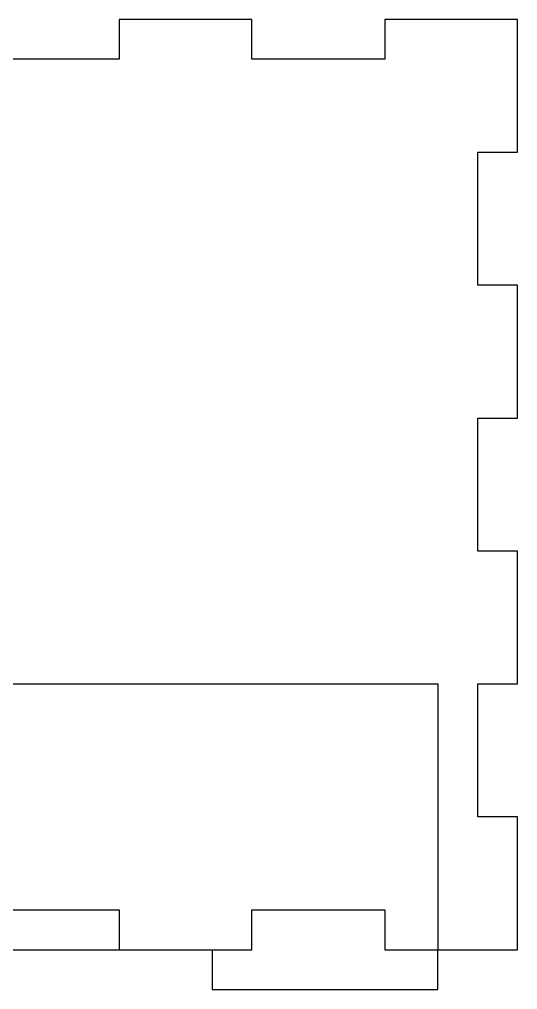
# Model space of a CAD drawing. Extents: x -5 to 75, y -321 to 72.
# Drawn here: x 34.7 to 74.7, y -249.4 to -171.6 of the extents above; entities that cross this region are included whole.
import ezdxf

# ---------------------------------------------------------------- set-up
doc = ezdxf.new("R2010")
doc.units = 0

msp = doc.modelspace()

# ---------------------------------------------------------------- linework, layer by layer
at = {"layer": 'Pad'}
for p, q in [((42.6666, -171.578), (42.6666, -171.578)), ((53.3333, -171.578), (42.6666, -171.578)), ((53.3333, -171.578), (42.6666, -171.578)), ((42.6666, -171.578), (42.6666, -171.578)), ((42.6666, -171.578), (42.6666, -174.778)), ((42.6666, -171.578), (42.6666, -174.778)), ((53.3333, -171.578), (42.6666, -171.578)), ((42.6666, -171.578), (42.6666, -174.778)), ((53.3333, -171.578), (42.6666, -171.578)), ((42.6666, -171.578), (42.6666, -174.778)), ((42.6666, -171.578), (42.6666, -171.578)), ((53.3333, -171.578), (42.6666, -171.578)), ((53.3333, -171.578), (42.6666, -171.578)), ((42.6666, -171.578), (42.6666, -171.578)), ((42.6666, -171.578), (42.6666, -174.778)), ((42.6666, -171.578), (42.6666, -174.778)), ((53.3333, -171.578), (42.6666, -171.578)), ((42.6666, -171.578), (42.6666, -174.778)), ((53.3333, -171.578), (42.6666, -171.578)), ((42.6666, -171.578), (42.6666, -174.778)), ((42.6666, -171.578), (42.6666, -171.578)), ((53.3333, -171.578), (42.6666, -171.578)), ((53.3333, -171.578), (42.6666, -171.578)), ((42.6666, -171.578), (42.6666, -171.578)), ((42.6666, -171.578), (42.6666, -174.778)), ((42.6666, -171.578), (42.6666, -174.778)), ((53.3333, -171.578), (42.6666, -171.578)), ((42.6666, -171.578), (42.6666, -174.778)), ((53.3333, -171.578), (42.6666, -171.578)), ((42.6666, -171.578), (42.6666, -174.778)), ((42.6666, -171.578), (42.6666, -171.578)), ((53.3333, -171.578), (42.6666, -171.578)), ((53.3333, -171.578), (42.6666, -171.578)), ((42.6666, -171.578), (42.6666, -171.578)), ((42.6666, -171.578), (42.6666, -174.778)), ((42.6666, -171.578), (42.6666, -174.778)), ((53.3333, -171.578), (42.6666, -171.578)), ((42.6666, -171.578), (42.6666, -174.778)), ((53.3333, -171.578), (42.6666, -171.578)), ((42.6666, -171.578), (42.6666, -174.778)), ((53.3333, -171.578), (53.3333, -171.578)), ((53.3333, -174.778), (53.3333, -171.578)), ((53.3333, -174.778), (53.3333, -171.578)), ((53.3333, -171.578), (53.3333, -171.578)), ((53.3333, -174.778), (53.3333, -171.578)), ((53.3333, -174.778), (53.3333, -171.578)), ((53.3333, -171.578), (53.3333, -171.578)), ((53.3333, -174.778), (53.3333, -171.578)), ((53.3333, -174.778), (53.3333, -171.578)), ((53.3333, -171.578), (53.3333, -171.578)), ((53.3333, -174.778), (53.3333, -171.578)), ((53.3333, -174.778), (53.3333, -171.578)), ((53.3333, -171.578), (53.3333, -171.578)), ((53.3333, -174.778), (53.3333, -171.578)), ((53.3333, -174.778), (53.3333, -171.578)), ((53.3333, -171.578), (53.3333, -171.578)), ((53.3333, -174.778), (53.3333, -171.578)), ((53.3333, -174.778), (53.3333, -171.578)), ((53.3333, -171.578), (53.3333, -171.578)), ((53.3333, -174.778), (53.3333, -171.578)), ((53.3333, -174.778), (53.3333, -171.578)), ((53.3333, -171.578), (53.3333, -171.578)), ((53.3333, -174.778), (53.3333, -171.578)), ((53.3333, -174.778), (53.3333, -171.578)), ((63.9999, -171.578), (63.9999, -171.578)), ((74.6666, -171.578), (63.9999, -171.578)), ((74.6666, -171.578), (63.9999, -171.578)), ((63.9999, -171.578), (63.9999, -171.578)), ((63.9999, -171.578), (63.9999, -174.778)), ((63.9999, -171.578), (63.9999, -174.778)), ((74.6666, -171.578), (63.9999, -171.578)), ((63.9999, -171.578), (63.9999, -174.778)), ((74.6666, -171.578), (63.9999, -171.578)), ((63.9999, -171.578), (63.9999, -174.778)), ((63.9999, -171.578), (63.9999, -171.578)), ((74.6666, -171.578), (63.9999, -171.578)), ((74.6666, -171.578), (63.9999, -171.578)), ((63.9999, -171.578), (63.9999, -171.578)), ((63.9999, -171.578), (63.9999, -174.778)), ((63.9999, -171.578), (63.9999, -174.778)), ((74.6666, -171.578), (63.9999, -171.578)), ((63.9999, -171.578), (63.9999, -174.778)), ((74.6666, -171.578), (63.9999, -171.578)), ((63.9999, -171.578), (63.9999, -174.778)), ((63.9999, -171.578), (63.9999, -171.578)), ((74.6666, -171.578), (63.9999, -171.578)), ((74.6666, -171.578), (63.9999, -171.578)), ((63.9999, -171.578), (63.9999, -171.578)), ((63.9999, -171.578), (63.9999, -174.778)), ((63.9999, -171.578), (63.9999, -174.778)), ((74.6666, -171.578), (63.9999, -171.578)), ((63.9999, -171.578), (63.9999, -174.778)), ((74.6666, -171.578), (63.9999, -171.578)), ((63.9999, -171.578), (63.9999, -174.778)), ((63.9999, -171.578), (63.9999, -171.578)), ((74.6666, -171.578), (63.9999, -171.578)), ((74.6666, -171.578), (63.9999, -171.578)), ((63.9999, -171.578), (63.9999, -171.578)), ((63.9999, -171.578), (63.9999, -174.778)), ((63.9999, -171.578), (63.9999, -174.778)), ((74.6666, -171.578), (63.9999, -171.578)), ((63.9999, -171.578), (63.9999, -174.778)), ((74.6666, -171.578), (63.9999, -171.578)), ((63.9999, -171.578), (63.9999, -174.778)), ((74.6666, -171.578), (74.6666, -171.578)), ((74.6666, -182.244), (74.6666, -171.578)), ((74.6666, -182.244), (74.6666, -171.578)), ((74.6666, -171.578), (74.6666, -171.578)), ((74.6666, -182.244), (74.6666, -171.578)), ((74.6666, -182.244), (74.6666, -171.578)), ((74.6666, -171.578), (74.6666, -171.578)), ((74.6666, -182.244), (74.6666, -171.578)), ((74.6666, -182.244), (74.6666, -171.578)), ((74.6666, -171.578), (74.6666, -171.578)), ((74.6666, -182.244), (74.6666, -171.578)), ((74.6666, -182.244), (74.6666, -171.578)), ((74.6666, -171.578), (74.6666, -171.578)), ((74.6666, -182.244), (74.6666, -171.578)), ((74.6666, -182.244), (74.6666, -171.578)), ((74.6666, -171.578), (74.6666, -171.578)), ((74.6666, -182.244), (74.6666, -171.578)), ((74.6666, -182.244), (74.6666, -171.578)), ((74.6666, -171.578), (74.6666, -171.578)), ((74.6666, -182.244), (74.6666, -171.578)), ((74.6666, -182.244), (74.6666, -171.578)), ((74.6666, -171.578), (74.6666, -171.578)), ((74.6666, -182.244), (74.6666, -171.578)), ((74.6666, -182.244), (74.6666, -171.578)), ((42.6666, -174.778), (32, -174.778)), ((42.6666, -174.778), (32, -174.778)), ((42.6666, -174.778), (32, -174.778)), ((42.6666, -174.778), (32, -174.778)), ((42.6666, -174.778), (32, -174.778)), ((42.6666, -174.778), (32, -174.778)), ((42.6666, -174.778), (32, -174.778)), ((42.6666, -174.778), (32, -174.778)), ((42.6666, -174.778), (32, -174.778)), ((42.6666, -174.778), (32, -174.778)), ((42.6666, -174.778), (32, -174.778)), ((42.6666, -174.778), (32, -174.778)), ((42.6666, -174.778), (32, -174.778)), ((42.6666, -174.778), (32, -174.778)), ((42.6666, -174.778), (32, -174.778)), ((42.6666, -174.778), (32, -174.778)), ((42.6666, -174.778), (42.6666, -174.778)), ((42.6666, -174.778), (42.6666, -174.778)), ((42.6666, -174.778), (42.6666, -174.778)), ((42.6666, -174.778), (42.6666, -174.778)), ((42.6666, -174.778), (42.6666, -174.778)), ((42.6666, -174.778), (42.6666, -174.778)), ((42.6666, -174.778), (42.6666, -174.778)), ((42.6666, -174.778), (42.6666, -174.778)), ((53.3333, -174.778), (53.3333, -174.778)), ((63.9999, -174.778), (53.3333, -174.778)), ((63.9999, -174.778), (53.3333, -174.778)), ((53.3333, -174.778), (53.3333, -174.778)), ((63.9999, -174.778), (53.3333, -174.778)), ((63.9999, -174.778), (53.3333, -174.778)), ((53.3333, -174.778), (53.3333, -174.778)), ((63.9999, -174.778), (53.3333, -174.778)), ((63.9999, -174.778), (53.3333, -174.778)), ((53.3333, -174.778), (53.3333, -174.778)), ((63.9999, -174.778), (53.3333, -174.778)), ((63.9999, -174.778), (53.3333, -174.778)), ((53.3333, -174.778), (53.3333, -174.778)), ((63.9999, -174.778), (53.3333, -174.778)), ((63.9999, -174.778), (53.3333, -174.778)), ((53.3333, -174.778), (53.3333, -174.778)), ((63.9999, -174.778), (53.3333, -174.778)), ((63.9999, -174.778), (53.3333, -174.778)), ((53.3333, -174.778), (53.3333, -174.778)), ((63.9999, -174.778), (53.3333, -174.778)), ((63.9999, -174.778), (53.3333, -174.778)), ((53.3333, -174.778), (53.3333, -174.778)), ((63.9999, -174.778), (53.3333, -174.778)), ((63.9999, -174.778), (53.3333, -174.778)), ((63.9999, -174.778), (63.9999, -174.778)), ((63.9999, -174.778), (63.9999, -174.778)), ((63.9999, -174.778), (63.9999, -174.778)), ((63.9999, -174.778), (63.9999, -174.778)), ((63.9999, -174.778), (63.9999, -174.778)), ((63.9999, -174.778), (63.9999, -174.778)), ((63.9999, -174.778), (63.9999, -174.778)), ((63.9999, -174.778), (63.9999, -174.778)), ((71.4666, -182.244), (71.4666, -182.244)), ((71.4666, -192.911), (71.4666, -182.244)), ((71.4666, -192.911), (71.4666, -182.244)), ((71.4666, -182.244), (71.4666, -182.244)), ((71.4666, -182.244), (74.6666, -182.244)), ((71.4666, -182.244), (74.6666, -182.244)), ((71.4666, -192.911), (71.4666, -182.244)), ((71.4666, -182.244), (74.6666, -182.244)), ((71.4666, -192.911), (71.4666, -182.244)), ((71.4666, -182.244), (74.6666, -182.244)), ((71.4666, -182.244), (71.4666, -182.244)), ((71.4666, -192.911), (71.4666, -182.244)), ((71.4666, -192.911), (71.4666, -182.244)), ((71.4666, -182.244), (71.4666, -182.244)), ((71.4666, -182.244), (74.6666, -182.244)), ((71.4666, -182.244), (74.6666, -182.244)), ((71.4666, -192.911), (71.4666, -182.244)), ((71.4666, -182.244), (74.6666, -182.244)), ((71.4666, -192.911), (71.4666, -182.244)), ((71.4666, -182.244), (74.6666, -182.244)), ((71.4666, -182.244), (71.4666, -182.244)), ((71.4666, -192.911), (71.4666, -182.244)), ((71.4666, -192.911), (71.4666, -182.244)), ((71.4666, -182.244), (71.4666, -182.244)), ((71.4666, -182.244), (74.6666, -182.244)), ((71.4666, -182.244), (74.6666, -182.244)), ((71.4666, -192.911), (71.4666, -182.244)), ((71.4666, -182.244), (74.6666, -182.244)), ((71.4666, -192.911), (71.4666, -182.244)), ((71.4666, -182.244), (74.6666, -182.244)), ((71.4666, -182.244), (71.4666, -182.244)), ((71.4666, -192.911), (71.4666, -182.244)), ((71.4666, -192.911), (71.4666, -182.244)), ((71.4666, -182.244), (71.4666, -182.244)), ((71.4666, -182.244), (74.6666, -182.244)), ((71.4666, -182.244), (74.6666, -182.244)), ((71.4666, -192.911), (71.4666, -182.244)), ((71.4666, -182.244), (74.6666, -182.244)), ((71.4666, -192.911), (71.4666, -182.244)), ((71.4666, -182.244), (74.6666, -182.244)), ((74.6666, -182.244), (74.6666, -182.244)), ((74.6666, -182.244), (74.6666, -182.244)), ((74.6666, -182.244), (74.6666, -182.244)), ((74.6666, -182.244), (74.6666, -182.244)), ((74.6666, -182.244), (74.6666, -182.244)), ((74.6666, -182.244), (74.6666, -182.244)), ((74.6666, -182.244), (74.6666, -182.244)), ((74.6666, -182.244), (74.6666, -182.244)), ((71.4666, -192.911), (71.4666, -192.911)), ((74.6666, -192.911), (71.4666, -192.911)), ((74.6666, -192.911), (71.4666, -192.911)), ((71.4666, -192.911), (71.4666, -192.911)), ((74.6666, -192.911), (71.4666, -192.911)), ((74.6666, -192.911), (71.4666, -192.911)), ((71.4666, -192.911), (71.4666, -192.911)), ((74.6666, -192.911), (71.4666, -192.911)), ((74.6666, -192.911), (71.4666, -192.911)), ((71.4666, -192.911), (71.4666, -192.911)), ((74.6666, -192.911), (71.4666, -192.911)), ((74.6666, -192.911), (71.4666, -192.911)), ((71.4666, -192.911), (71.4666, -192.911)), ((74.6666, -192.911), (71.4666, -192.911)), ((74.6666, -192.911), (71.4666, -192.911)), ((71.4666, -192.911), (71.4666, -192.911)), ((74.6666, -192.911), (71.4666, -192.911)), ((74.6666, -192.911), (71.4666, -192.911)), ((71.4666, -192.911), (71.4666, -192.911)), ((74.6666, -192.911), (71.4666, -192.911)), ((74.6666, -192.911), (71.4666, -192.911)), ((71.4666, -192.911), (71.4666, -192.911)), ((74.6666, -192.911), (71.4666, -192.911)), ((74.6666, -192.911), (71.4666, -192.911)), ((74.6666, -192.911), (74.6666, -192.911)), ((74.6666, -203.578), (74.6666, -192.911)), ((74.6666, -203.578), (74.6666, -192.911)), ((74.6666, -192.911), (74.6666, -192.911)), ((74.6666, -203.578), (74.6666, -192.911)), ((74.6666, -203.578), (74.6666, -192.911)), ((74.6666, -192.911), (74.6666, -192.911)), ((74.6666, -203.578), (74.6666, -192.911)), ((74.6666, -203.578), (74.6666, -192.911)), ((74.6666, -192.911), (74.6666, -192.911)), ((74.6666, -203.578), (74.6666, -192.911)), ((74.6666, -203.578), (74.6666, -192.911)), ((74.6666, -192.911), (74.6666, -192.911)), ((74.6666, -203.578), (74.6666, -192.911)), ((74.6666, -203.578), (74.6666, -192.911)), ((74.6666, -192.911), (74.6666, -192.911)), ((74.6666, -203.578), (74.6666, -192.911)), ((74.6666, -203.578), (74.6666, -192.911)), ((74.6666, -192.911), (74.6666, -192.911)), ((74.6666, -203.578), (74.6666, -192.911)), ((74.6666, -203.578), (74.6666, -192.911)), ((74.6666, -192.911), (74.6666, -192.911)), ((74.6666, -203.578), (74.6666, -192.911)), ((74.6666, -203.578), (74.6666, -192.911)), ((71.4666, -203.578), (71.4666, -203.578)), ((71.4666, -214.244), (71.4666, -203.578)), ((71.4666, -214.244), (71.4666, -203.578)), ((71.4666, -203.578), (71.4666, -203.578)), ((71.4666, -203.578), (74.6666, -203.578)), ((71.4666, -203.578), (74.6666, -203.578)), ((71.4666, -214.244), (71.4666, -203.578)), ((71.4666, -203.578), (74.6666, -203.578)), ((71.4666, -214.244), (71.4666, -203.578)), ((71.4666, -203.578), (74.6666, -203.578)), ((71.4666, -203.578), (71.4666, -203.578)), ((71.4666, -214.244), (71.4666, -203.578)), ((71.4666, -214.244), (71.4666, -203.578)), ((71.4666, -203.578), (71.4666, -203.578)), ((71.4666, -203.578), (74.6666, -203.578)), ((71.4666, -203.578), (74.6666, -203.578)), ((71.4666, -214.244), (71.4666, -203.578)), ((71.4666, -203.578), (74.6666, -203.578)), ((71.4666, -214.244), (71.4666, -203.578)), ((71.4666, -203.578), (74.6666, -203.578)), ((71.4666, -203.578), (71.4666, -203.578)), ((71.4666, -214.244), (71.4666, -203.578)), ((71.4666, -214.244), (71.4666, -203.578)), ((71.4666, -203.578), (71.4666, -203.578)), ((71.4666, -203.578), (74.6666, -203.578)), ((71.4666, -203.578), (74.6666, -203.578)), ((71.4666, -214.244), (71.4666, -203.578)), ((71.4666, -203.578), (74.6666, -203.578)), ((71.4666, -214.244), (71.4666, -203.578)), ((71.4666, -203.578), (74.6666, -203.578)), ((71.4666, -203.578), (71.4666, -203.578)), ((71.4666, -214.244), (71.4666, -203.578)), ((71.4666, -214.244), (71.4666, -203.578)), ((71.4666, -203.578), (71.4666, -203.578)), ((71.4666, -203.578), (74.6666, -203.578)), ((71.4666, -203.578), (74.6666, -203.578)), ((71.4666, -214.244), (71.4666, -203.578)), ((71.4666, -203.578), (74.6666, -203.578)), ((71.4666, -214.244), (71.4666, -203.578)), ((71.4666, -203.578), (74.6666, -203.578)), ((74.6666, -203.578), (74.6666, -203.578)), ((74.6666, -203.578), (74.6666, -203.578)), ((74.6666, -203.578), (74.6666, -203.578)), ((74.6666, -203.578), (74.6666, -203.578)), ((74.6666, -203.578), (74.6666, -203.578)), ((74.6666, -203.578), (74.6666, -203.578)), ((74.6666, -203.578), (74.6666, -203.578)), ((74.6666, -203.578), (74.6666, -203.578)), ((71.4666, -214.244), (71.4666, -214.244)), ((74.6666, -214.244), (71.4666, -214.244)), ((74.6666, -214.244), (71.4666, -214.244)), ((71.4666, -214.244), (71.4666, -214.244)), ((74.6666, -214.244), (71.4666, -214.244)), ((74.6666, -214.244), (71.4666, -214.244)), ((71.4666, -214.244), (71.4666, -214.244)), ((74.6666, -214.244), (71.4666, -214.244)), ((74.6666, -214.244), (71.4666, -214.244)), ((71.4666, -214.244), (71.4666, -214.244)), ((74.6666, -214.244), (71.4666, -214.244)), ((74.6666, -214.244), (71.4666, -214.244)), ((71.4666, -214.244), (71.4666, -214.244)), ((74.6666, -214.244), (71.4666, -214.244)), ((74.6666, -214.244), (71.4666, -214.244)), ((71.4666, -214.244), (71.4666, -214.244)), ((74.6666, -214.244), (71.4666, -214.244)), ((74.6666, -214.244), (71.4666, -214.244)), ((71.4666, -214.244), (71.4666, -214.244)), ((74.6666, -214.244), (71.4666, -214.244)), ((74.6666, -214.244), (71.4666, -214.244)), ((71.4666, -214.244), (71.4666, -214.244)), ((74.6666, -214.244), (71.4666, -214.244)), ((74.6666, -214.244), (71.4666, -214.244)), ((74.6666, -214.244), (74.6666, -214.244)), ((74.6666, -224.911), (74.6666, -214.244)), ((74.6666, -224.911), (74.6666, -214.244)), ((74.6666, -214.244), (74.6666, -214.244)), ((74.6666, -224.911), (74.6666, -214.244)), ((74.6666, -224.911), (74.6666, -214.244)), ((74.6666, -214.244), (74.6666, -214.244)), ((74.6666, -224.911), (74.6666, -214.244)), ((74.6666, -224.911), (74.6666, -214.244)), ((74.6666, -214.244), (74.6666, -214.244)), ((74.6666, -224.911), (74.6666, -214.244)), ((74.6666, -224.911), (74.6666, -214.244)), ((74.6666, -214.244), (74.6666, -214.244)), ((74.6666, -224.911), (74.6666, -214.244)), ((74.6666, -224.911), (74.6666, -214.244)), ((74.6666, -214.244), (74.6666, -214.244)), ((74.6666, -224.911), (74.6666, -214.244)), ((74.6666, -224.911), (74.6666, -214.244)), ((74.6666, -214.244), (74.6666, -214.244)), ((74.6666, -224.911), (74.6666, -214.244)), ((74.6666, -224.911), (74.6666, -214.244)), ((74.6666, -214.244), (74.6666, -214.244)), ((74.6666, -224.911), (74.6666, -214.244)), ((74.6666, -224.911), (74.6666, -214.244)), ((0, -224.911), (68.2666, -224.911)), ((0, -224.911), (68.2666, -224.911)), ((0, -224.911), (68.2666, -224.911)), ((0, -224.911), (68.2666, -224.911)), ((0, -224.911), (68.2666, -224.911)), ((0, -224.911), (68.2666, -224.911)), ((0, -224.911), (68.2666, -224.911)), ((0, -224.911), (68.2666, -224.911)), ((0, -224.911), (68.2666, -224.911)), ((0, -224.911), (68.2666, -224.911)), ((0, -224.911), (68.2666, -224.911)), ((0, -224.911), (68.2666, -224.911)), ((0, -224.911), (68.2666, -224.911)), ((0, -224.911), (68.2666, -224.911)), ((0, -224.911), (68.2666, -224.911)), ((0, -224.911), (68.2666, -224.911)), ((68.2666, -224.911), (68.2666, -224.911)), ((68.2666, -224.911), (68.2666, -224.911)), ((68.2666, -224.911), (68.2666, -246.244)), ((68.2666, -224.911), (68.2666, -246.244)), ((68.2666, -224.911), (68.2666, -246.244)), ((68.2666, -224.911), (68.2666, -246.244)), ((68.2666, -224.911), (68.2666, -224.911)), ((68.2666, -224.911), (68.2666, -224.911)), ((68.2666, -224.911), (68.2666, -246.244)), ((68.2666, -224.911), (68.2666, -246.244)), ((68.2666, -224.911), (68.2666, -246.244)), ((68.2666, -224.911), (68.2666, -246.244)), ((68.2666, -224.911), (68.2666, -224.911)), ((68.2666, -224.911), (68.2666, -224.911)), ((68.2666, -224.911), (68.2666, -246.244)), ((68.2666, -224.911), (68.2666, -246.244)), ((68.2666, -224.911), (68.2666, -246.244)), ((68.2666, -224.911), (68.2666, -246.244)), ((68.2666, -224.911), (68.2666, -224.911)), ((68.2666, -224.911), (68.2666, -224.911)), ((68.2666, -224.911), (68.2666, -246.244)), ((68.2666, -224.911), (68.2666, -246.244)), ((68.2666, -224.911), (68.2666, -246.244)), ((68.2666, -224.911), (68.2666, -246.244)), ((71.4666, -224.911), (71.4666, -224.911)), ((71.4666, -235.577), (71.4666, -224.911)), ((71.4666, -235.577), (71.4666, -224.911)), ((71.4666, -224.911), (71.4666, -224.911)), ((71.4666, -224.911), (74.6666, -224.911)), ((71.4666, -224.911), (74.6666, -224.911)), ((71.4666, -235.577), (71.4666, -224.911)), ((71.4666, -224.911), (74.6666, -224.911)), ((71.4666, -235.577), (71.4666, -224.911)), ((71.4666, -224.911), (74.6666, -224.911)), ((71.4666, -224.911), (71.4666, -224.911)), ((71.4666, -235.577), (71.4666, -224.911)), ((71.4666, -235.577), (71.4666, -224.911)), ((71.4666, -224.911), (71.4666, -224.911)), ((71.4666, -224.911), (74.6666, -224.911)), ((71.4666, -224.911), (74.6666, -224.911)), ((71.4666, -235.577), (71.4666, -224.911)), ((71.4666, -224.911), (74.6666, -224.911)), ((71.4666, -235.577), (71.4666, -224.911)), ((71.4666, -224.911), (74.6666, -224.911)), ((71.4666, -224.911), (71.4666, -224.911)), ((71.4666, -235.577), (71.4666, -224.911)), ((71.4666, -235.577), (71.4666, -224.911)), ((71.4666, -224.911), (71.4666, -224.911)), ((71.4666, -224.911), (74.6666, -224.911)), ((71.4666, -224.911), (74.6666, -224.911)), ((71.4666, -235.577), (71.4666, -224.911)), ((71.4666, -224.911), (74.6666, -224.911)), ((71.4666, -235.577), (71.4666, -224.911)), ((71.4666, -224.911), (74.6666, -224.911)), ((71.4666, -224.911), (71.4666, -224.911)), ((71.4666, -235.577), (71.4666, -224.911)), ((71.4666, -235.577), (71.4666, -224.911)), ((71.4666, -224.911), (71.4666, -224.911)), ((71.4666, -224.911), (74.6666, -224.911)), ((71.4666, -224.911), (74.6666, -224.911)), ((71.4666, -235.577), (71.4666, -224.911)), ((71.4666, -224.911), (74.6666, -224.911)), ((71.4666, -235.577), (71.4666, -224.911)), ((71.4666, -224.911), (74.6666, -224.911)), ((74.6666, -224.911), (74.6666, -224.911)), ((74.6666, -224.911), (74.6666, -224.911)), ((74.6666, -224.911), (74.6666, -224.911)), ((74.6666, -224.911), (74.6666, -224.911)), ((74.6666, -224.911), (74.6666, -224.911)), ((74.6666, -224.911), (74.6666, -224.911)), ((74.6666, -224.911), (74.6666, -224.911)), ((74.6666, -224.911), (74.6666, -224.911)), ((71.4666, -235.577), (71.4666, -235.577)), ((74.6666, -235.577), (71.4666, -235.577)), ((74.6666, -235.577), (71.4666, -235.577)), ((71.4666, -235.577), (71.4666, -235.577)), ((74.6666, -235.577), (71.4666, -235.577)), ((74.6666, -235.577), (71.4666, -235.577)), ((71.4666, -235.577), (71.4666, -235.577)), ((74.6666, -235.577), (71.4666, -235.577)), ((74.6666, -235.577), (71.4666, -235.577)), ((71.4666, -235.577), (71.4666, -235.577)), ((74.6666, -235.577), (71.4666, -235.577)), ((74.6666, -235.577), (71.4666, -235.577)), ((71.4666, -235.577), (71.4666, -235.577)), ((74.6666, -235.577), (71.4666, -235.577)), ((74.6666, -235.577), (71.4666, -235.577)), ((71.4666, -235.577), (71.4666, -235.577)), ((74.6666, -235.577), (71.4666, -235.577)), ((74.6666, -235.577), (71.4666, -235.577)), ((71.4666, -235.577), (71.4666, -235.577)), ((74.6666, -235.577), (71.4666, -235.577)), ((74.6666, -235.577), (71.4666, -235.577)), ((71.4666, -235.577), (71.4666, -235.577)), ((74.6666, -235.577), (71.4666, -235.577)), ((74.6666, -235.577), (71.4666, -235.577)), ((74.6666, -235.577), (74.6666, -235.577)), ((74.6666, -246.244), (74.6666, -235.577)), ((74.6666, -246.244), (74.6666, -235.577)), ((74.6666, -235.577), (74.6666, -235.577)), ((74.6666, -246.244), (74.6666, -235.577)), ((74.6666, -246.244), (74.6666, -235.577)), ((74.6666, -235.577), (74.6666, -235.577)), ((74.6666, -246.244), (74.6666, -235.577)), ((74.6666, -246.244), (74.6666, -235.577)), ((74.6666, -235.577), (74.6666, -235.577)), ((74.6666, -246.244), (74.6666, -235.577)), ((74.6666, -246.244), (74.6666, -235.577)), ((74.6666, -235.577), (74.6666, -235.577)), ((74.6666, -246.244), (74.6666, -235.577)), ((74.6666, -246.244), (74.6666, -235.577)), ((74.6666, -235.577), (74.6666, -235.577)), ((74.6666, -246.244), (74.6666, -235.577)), ((74.6666, -246.244), (74.6666, -235.577)), ((74.6666, -235.577), (74.6666, -235.577)), ((74.6666, -246.244), (74.6666, -235.577)), ((74.6666, -246.244), (74.6666, -235.577)), ((74.6666, -235.577), (74.6666, -235.577)), ((74.6666, -246.244), (74.6666, -235.577)), ((74.6666, -246.244), (74.6666, -235.577)), ((32, -243.044), (42.6666, -243.044)), ((32, -243.044), (42.6666, -243.044)), ((32, -243.044), (42.6666, -243.044)), ((32, -243.044), (42.6666, -243.044)), ((32, -243.044), (42.6666, -243.044)), ((32, -243.044), (42.6666, -243.044)), ((32, -243.044), (42.6666, -243.044)), ((32, -243.044), (42.6666, -243.044)), ((32, -243.044), (42.6666, -243.044)), ((32, -243.044), (42.6666, -243.044)), ((32, -243.044), (42.6666, -243.044)), ((32, -243.044), (42.6666, -243.044)), ((32, -243.044), (42.6666, -243.044)), ((32, -243.044), (42.6666, -243.044)), ((32, -243.044), (42.6666, -243.044)), ((32, -243.044), (42.6666, -243.044)), ((42.6666, -243.044), (42.6666, -243.044)), ((42.6666, -243.044), (42.6666, -243.044)), ((42.6666, -243.044), (42.6666, -246.244)), ((42.6666, -243.044), (42.6666, -246.244)), ((42.6666, -243.044), (42.6666, -246.244)), ((42.6666, -243.044), (42.6666, -246.244)), ((42.6666, -243.044), (42.6666, -243.044)), ((42.6666, -243.044), (42.6666, -243.044)), ((42.6666, -243.044), (42.6666, -246.244)), ((42.6666, -243.044), (42.6666, -246.244)), ((42.6666, -243.044), (42.6666, -246.244)), ((42.6666, -243.044), (42.6666, -246.244)), ((42.6666, -243.044), (42.6666, -243.044)), ((42.6666, -243.044), (42.6666, -243.044)), ((42.6666, -243.044), (42.6666, -246.244)), ((42.6666, -243.044), (42.6666, -246.244)), ((42.6666, -243.044), (42.6666, -246.244)), ((42.6666, -243.044), (42.6666, -246.244)), ((42.6666, -243.044), (42.6666, -243.044)), ((42.6666, -243.044), (42.6666, -243.044)), ((42.6666, -243.044), (42.6666, -246.244)), ((42.6666, -243.044), (42.6666, -246.244)), ((42.6666, -243.044), (42.6666, -246.244)), ((42.6666, -243.044), (42.6666, -246.244)), ((53.3333, -243.044), (53.3333, -243.044)), ((53.3333, -246.244), (53.3333, -243.044)), ((53.3333, -246.244), (53.3333, -243.044)), ((53.3333, -243.044), (53.3333, -243.044)), ((53.3333, -243.044), (63.9999, -243.044)), ((53.3333, -243.044), (63.9999, -243.044)), ((53.3333, -246.244), (53.3333, -243.044)), ((53.3333, -243.044), (63.9999, -243.044)), ((53.3333, -246.244), (53.3333, -243.044)), ((53.3333, -243.044), (63.9999, -243.044)), ((53.3333, -243.044), (53.3333, -243.044)), ((53.3333, -246.244), (53.3333, -243.044)), ((53.3333, -246.244), (53.3333, -243.044)), ((53.3333, -243.044), (53.3333, -243.044)), ((53.3333, -243.044), (63.9999, -243.044)), ((53.3333, -243.044), (63.9999, -243.044)), ((53.3333, -246.244), (53.3333, -243.044)), ((53.3333, -243.044), (63.9999, -243.044)), ((53.3333, -246.244), (53.3333, -243.044)), ((53.3333, -243.044), (63.9999, -243.044)), ((53.3333, -243.044), (53.3333, -243.044)), ((53.3333, -246.244), (53.3333, -243.044)), ((53.3333, -246.244), (53.3333, -243.044)), ((53.3333, -243.044), (53.3333, -243.044)), ((53.3333, -243.044), (63.9999, -243.044)), ((53.3333, -243.044), (63.9999, -243.044)), ((53.3333, -246.244), (53.3333, -243.044)), ((53.3333, -243.044), (63.9999, -243.044)), ((53.3333, -246.244), (53.3333, -243.044)), ((53.3333, -243.044), (63.9999, -243.044)), ((53.3333, -243.044), (53.3333, -243.044)), ((53.3333, -246.244), (53.3333, -243.044)), ((53.3333, -246.244), (53.3333, -243.044)), ((53.3333, -243.044), (53.3333, -243.044)), ((53.3333, -243.044), (63.9999, -243.044)), ((53.3333, -243.044), (63.9999, -243.044)), ((53.3333, -246.244), (53.3333, -243.044)), ((53.3333, -243.044), (63.9999, -243.044)), ((53.3333, -246.244), (53.3333, -243.044)), ((53.3333, -243.044), (63.9999, -243.044)), ((63.9999, -243.044), (63.9999, -243.044)), ((63.9999, -243.044), (63.9999, -243.044)), ((63.9999, -243.044), (63.9999, -246.244)), ((63.9999, -243.044), (63.9999, -246.244)), ((63.9999, -243.044), (63.9999, -246.244)), ((63.9999, -243.044), (63.9999, -246.244)), ((63.9999, -243.044), (63.9999, -243.044)), ((63.9999, -243.044), (63.9999, -243.044)), ((63.9999, -243.044), (63.9999, -246.244)), ((63.9999, -243.044), (63.9999, -246.244)), ((63.9999, -243.044), (63.9999, -246.244)), ((63.9999, -243.044), (63.9999, -246.244)), ((63.9999, -243.044), (63.9999, -243.044)), ((63.9999, -243.044), (63.9999, -243.044)), ((63.9999, -243.044), (63.9999, -246.244)), ((63.9999, -243.044), (63.9999, -246.244)), ((63.9999, -243.044), (63.9999, -246.244)), ((63.9999, -243.044), (63.9999, -246.244)), ((63.9999, -243.044), (63.9999, -243.044)), ((63.9999, -243.044), (63.9999, -243.044)), ((63.9999, -243.044), (63.9999, -246.244)), ((63.9999, -243.044), (63.9999, -246.244)), ((63.9999, -243.044), (63.9999, -246.244)), ((63.9999, -243.044), (63.9999, -246.244)), ((18.1333, -246.244), (50.1333, -246.244)), ((18.1333, -246.244), (50.1333, -246.244)), ((18.1333, -246.244), (50.1333, -246.244)), ((18.1333, -246.244), (50.1333, -246.244)), ((18.1333, -246.244), (50.1333, -246.244)), ((18.1333, -246.244), (50.1333, -246.244)), ((18.1333, -246.244), (50.1333, -246.244)), ((18.1333, -246.244), (50.1333, -246.244)), ((18.1333, -246.244), (50.1333, -246.244)), ((18.1333, -246.244), (50.1333, -246.244)), ((18.1333, -246.244), (50.1333, -246.244)), ((18.1333, -246.244), (50.1333, -246.244)), ((18.1333, -246.244), (50.1333, -246.244)), ((18.1333, -246.244), (50.1333, -246.244)), ((18.1333, -246.244), (50.1333, -246.244)), ((18.1333, -246.244), (50.1333, -246.244)), ((42.6666, -246.244), (42.6666, -246.244)), ((42.6666, -246.244), (42.6666, -246.244)), ((42.6666, -246.244), (53.3333, -246.244)), ((42.6666, -246.244), (53.3333, -246.244)), ((42.6666, -246.244), (53.3333, -246.244)), ((42.6666, -246.244), (53.3333, -246.244)), ((42.6666, -246.244), (42.6666, -246.244)), ((42.6666, -246.244), (42.6666, -246.244)), ((42.6666, -246.244), (53.3333, -246.244)), ((42.6666, -246.244), (53.3333, -246.244)), ((42.6666, -246.244), (53.3333, -246.244)), ((42.6666, -246.244), (53.3333, -246.244)), ((42.6666, -246.244), (42.6666, -246.244)), ((42.6666, -246.244), (42.6666, -246.244)), ((42.6666, -246.244), (53.3333, -246.244)), ((42.6666, -246.244), (53.3333, -246.244)), ((42.6666, -246.244), (53.3333, -246.244)), ((42.6666, -246.244), (53.3333, -246.244)), ((42.6666, -246.244), (42.6666, -246.244)), ((42.6666, -246.244), (42.6666, -246.244)), ((42.6666, -246.244), (53.3333, -246.244)), ((42.6666, -246.244), (53.3333, -246.244)), ((42.6666, -246.244), (53.3333, -246.244)), ((42.6666, -246.244), (53.3333, -246.244)), ((50.1333, -246.244), (50.1333, -246.244)), ((50.1333, -246.244), (50.1333, -249.444)), ((50.1333, -246.244), (50.1333, -249.444)), ((50.1333, -246.244), (50.1333, -246.244)), ((50.1333, -246.244), (50.1333, -249.444)), ((50.1333, -246.244), (50.1333, -249.444)), ((50.1333, -246.244), (50.1333, -246.244)), ((50.1333, -246.244), (50.1333, -249.444)), ((50.1333, -246.244), (50.1333, -249.444)), ((50.1333, -246.244), (50.1333, -246.244)), ((50.1333, -246.244), (50.1333, -249.444)), ((50.1333, -246.244), (50.1333, -249.444)), ((50.1333, -246.244), (50.1333, -246.244)), ((50.1333, -246.244), (50.1333, -249.444)), ((50.1333, -246.244), (50.1333, -249.444)), ((50.1333, -246.244), (50.1333, -246.244)), ((50.1333, -246.244), (50.1333, -249.444)), ((50.1333, -246.244), (50.1333, -249.444)), ((50.1333, -246.244), (50.1333, -246.244)), ((50.1333, -246.244), (50.1333, -249.444)), ((50.1333, -246.244), (50.1333, -249.444)), ((50.1333, -246.244), (50.1333, -246.244)), ((50.1333, -246.244), (50.1333, -249.444)), ((50.1333, -246.244), (50.1333, -249.444)), ((53.3333, -246.244), (53.3333, -246.244)), ((53.3333, -246.244), (53.3333, -246.244)), ((53.3333, -246.244), (53.3333, -246.244)), ((53.3333, -246.244), (53.3333, -246.244)), ((53.3333, -246.244), (53.3333, -246.244)), ((53.3333, -246.244), (53.3333, -246.244)), ((53.3333, -246.244), (53.3333, -246.244)), ((53.3333, -246.244), (53.3333, -246.244)), ((63.9999, -246.244), (63.9999, -246.244)), ((63.9999, -246.244), (63.9999, -246.244)), ((63.9999, -246.244), (74.6666, -246.244)), ((63.9999, -246.244), (74.6666, -246.244)), ((63.9999, -246.244), (74.6666, -246.244)), ((63.9999, -246.244), (74.6666, -246.244)), ((63.9999, -246.244), (63.9999, -246.244)), ((63.9999, -246.244), (63.9999, -246.244)), ((63.9999, -246.244), (74.6666, -246.244)), ((63.9999, -246.244), (74.6666, -246.244)), ((63.9999, -246.244), (74.6666, -246.244)), ((63.9999, -246.244), (74.6666, -246.244)), ((63.9999, -246.244), (63.9999, -246.244)), ((63.9999, -246.244), (63.9999, -246.244)), ((63.9999, -246.244), (74.6666, -246.244)), ((63.9999, -246.244), (74.6666, -246.244)), ((63.9999, -246.244), (74.6666, -246.244)), ((63.9999, -246.244), (74.6666, -246.244)), ((63.9999, -246.244), (63.9999, -246.244)), ((63.9999, -246.244), (63.9999, -246.244)), ((63.9999, -246.244), (74.6666, -246.244)), ((63.9999, -246.244), (74.6666, -246.244)), ((63.9999, -246.244), (74.6666, -246.244)), ((63.9999, -246.244), (74.6666, -246.244)), ((68.2666, -246.244), (68.2666, -246.244)), ((68.2666, -246.244), (68.2666, -246.244)), ((68.2666, -249.444), (68.2666, -246.244)), ((68.2666, -249.444), (68.2666, -246.244)), ((68.2666, -249.444), (68.2666, -246.244)), ((68.2666, -249.444), (68.2666, -246.244)), ((68.2666, -246.244), (68.2666, -246.244)), ((68.2666, -246.244), (68.2666, -246.244)), ((68.2666, -249.444), (68.2666, -246.244)), ((68.2666, -249.444), (68.2666, -246.244)), ((68.2666, -249.444), (68.2666, -246.244)), ((68.2666, -249.444), (68.2666, -246.244)), ((68.2666, -246.244), (68.2666, -246.244)), ((68.2666, -246.244), (68.2666, -246.244)), ((68.2666, -249.444), (68.2666, -246.244)), ((68.2666, -249.444), (68.2666, -246.244)), ((68.2666, -249.444), (68.2666, -246.244)), ((68.2666, -249.444), (68.2666, -246.244)), ((68.2666, -246.244), (68.2666, -246.244)), ((68.2666, -246.244), (68.2666, -246.244)), ((68.2666, -249.444), (68.2666, -246.244)), ((68.2666, -249.444), (68.2666, -246.244)), ((68.2666, -249.444), (68.2666, -246.244)), ((68.2666, -249.444), (68.2666, -246.244)), ((74.6666, -246.244), (74.6666, -246.244)), ((74.6666, -246.244), (74.6666, -246.244)), ((74.6666, -246.244), (74.6666, -246.244)), ((74.6666, -246.244), (74.6666, -246.244)), ((74.6666, -246.244), (74.6666, -246.244)), ((74.6666, -246.244), (74.6666, -246.244)), ((74.6666, -246.244), (74.6666, -246.244)), ((74.6666, -246.244), (74.6666, -246.244)), ((50.1333, -249.444), (50.1333, -249.444)), ((50.1333, -249.444), (68.2666, -249.444)), ((50.1333, -249.444), (68.2666, -249.444)), ((50.1333, -249.444), (50.1333, -249.444)), ((50.1333, -249.444), (68.2666, -249.444)), ((50.1333, -249.444), (68.2666, -249.444)), ((50.1333, -249.444), (50.1333, -249.444)), ((50.1333, -249.444), (68.2666, -249.444)), ((50.1333, -249.444), (68.2666, -249.444)), ((50.1333, -249.444), (50.1333, -249.444)), ((50.1333, -249.444), (68.2666, -249.444)), ((50.1333, -249.444), (68.2666, -249.444)), ((50.1333, -249.444), (50.1333, -249.444)), ((50.1333, -249.444), (68.2666, -249.444)), ((50.1333, -249.444), (68.2666, -249.444)), ((50.1333, -249.444), (50.1333, -249.444)), ((50.1333, -249.444), (68.2666, -249.444)), ((50.1333, -249.444), (68.2666, -249.444)), ((50.1333, -249.444), (50.1333, -249.444)), ((50.1333, -249.444), (68.2666, -249.444)), ((50.1333, -249.444), (68.2666, -249.444)), ((50.1333, -249.444), (50.1333, -249.444)), ((50.1333, -249.444), (68.2666, -249.444)), ((50.1333, -249.444), (68.2666, -249.444)), ((68.2666, -249.444), (68.2666, -249.444)), ((68.2666, -249.444), (68.2666, -249.444)), ((68.2666, -249.444), (68.2666, -249.444)), ((68.2666, -249.444), (68.2666, -249.444)), ((68.2666, -249.444), (68.2666, -249.444)), ((68.2666, -249.444), (68.2666, -249.444)), ((68.2666, -249.444), (68.2666, -249.444)), ((68.2666, -249.444), (68.2666, -249.444))]:
    msp.add_line(p, q, dxfattribs=at)

doc.saveas('drawing.dxf')
